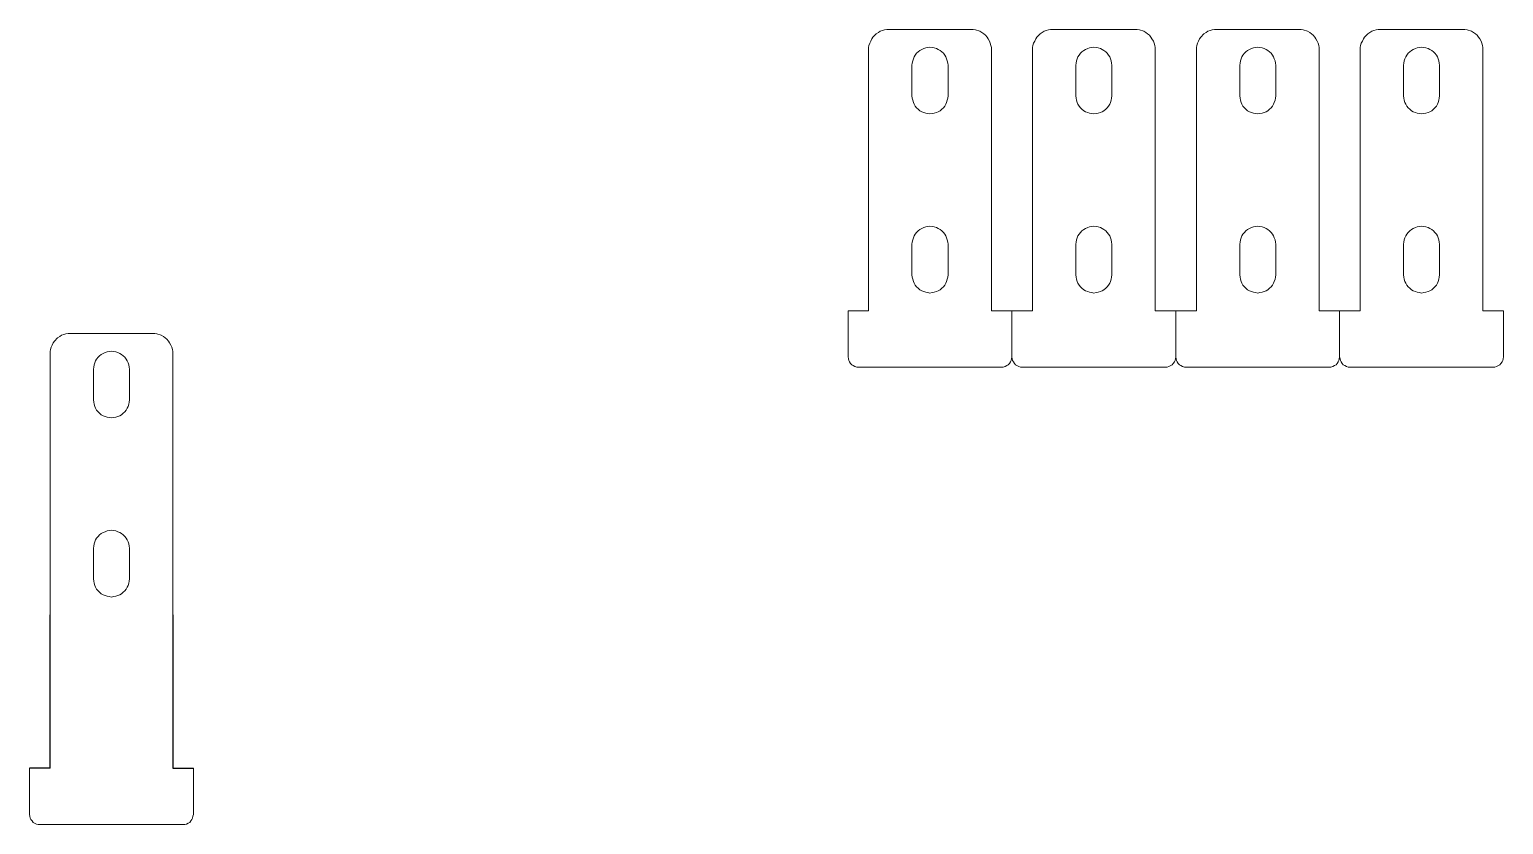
# Model space of a CAD drawing. Header units: millimetres. Extents: x 1538 to 3903, y 253 to 2632.
# Drawn here: x 2010.6 to 2154.7, y 2554.7 to 2632.4 of the extents above; entities that cross this region are included whole.
import ezdxf

# ---------------------------------------------------------------- set-up
doc = ezdxf.new("R2010")
doc.units = ezdxf.units.MM
doc.layers.add('Layer 1', color=7, linetype='Continuous')

msp = doc.modelspace()

# ---------------------------------------------------------------- linework, layer by layer
at = {"color": 1}
for p, q in [((2012.601, 2560.161), (2012.601, 2575.161)), ((2024.596, 2575.161), (2024.596, 2560.161)), ((2012.601, 2560.161), (2010.59, 2560.161)), ((2024.596, 2560.161), (2026.606, 2560.161))]:
    msp.add_line(p, q, dxfattribs=at)
at = {"layer": 'Layer 1', "color": 1, "lineweight": 0}
for points in [[(2138.647, 2600.357), (2138.683, 2600.181), (2138.718, 2600.004), (2138.789, 2599.863), (2138.894, 2599.722), (2139, 2599.581), (2139.141, 2599.51), (2139.318, 2599.404), (2139.494, 2599.369), (2153.817, 2599.369), (2153.993, 2599.404), (2154.17, 2599.51), (2154.311, 2599.581), (2154.417, 2599.722), (2154.522, 2599.863), (2154.593, 2600.004), (2154.628, 2600.181), (2154.664, 2600.357), (2154.664, 2604.872), (2152.653, 2604.872), (2152.653, 2630.59), (2152.618, 2630.802), (2152.547, 2631.013), (2152.476, 2631.225), (2152.335, 2631.437), (2152.229, 2631.613), (2152.088, 2631.789), (2151.912, 2631.931), (2151.736, 2632.072), (2151.524, 2632.177), (2151.101, 2632.319), (2150.889, 2632.354), (2142.422, 2632.354), (2142.211, 2632.319), (2141.999, 2632.248), (2141.787, 2632.177), (2141.611, 2632.072), (2141.399, 2631.931), (2141.082, 2631.613), (2140.976, 2631.437), (2140.87, 2631.225), (2140.764, 2631.013), (2140.694, 2630.802), (2140.658, 2630.59), (2140.658, 2604.872), (2136.637, 2604.872), (2136.637, 2630.59), (2136.601, 2630.802), (2136.531, 2631.013), (2136.46, 2631.225), (2136.319, 2631.437), (2136.213, 2631.613), (2136.072, 2631.789), (2135.896, 2631.931), (2135.719, 2632.072), (2135.508, 2632.177), (2135.084, 2632.319), (2134.873, 2632.354), (2126.406, 2632.354), (2126.194, 2632.319), (2125.983, 2632.248), (2125.771, 2632.177), (2125.595, 2632.072), (2125.383, 2631.931), (2125.066, 2631.613), (2124.96, 2631.437), (2124.854, 2631.225), (2124.748, 2631.013), (2124.678, 2630.802), (2124.642, 2630.59), (2124.642, 2604.872), (2120.621, 2604.872), (2120.621, 2630.59), (2120.585, 2630.802), (2120.515, 2631.013), (2120.444, 2631.225), (2120.303, 2631.437), (2120.197, 2631.613), (2120.056, 2631.789), (2119.88, 2631.931), (2119.703, 2632.072), (2119.492, 2632.177), (2119.068, 2632.319), (2118.857, 2632.354), (2110.39, 2632.354), (2110.178, 2632.319), (2109.967, 2632.248), (2109.755, 2632.177), (2109.579, 2632.072), (2109.367, 2631.931), (2109.049, 2631.613), (2108.944, 2631.437), (2108.838, 2631.225), (2108.732, 2631.013), (2108.661, 2630.802), (2108.626, 2630.59), (2108.626, 2604.872), (2108.626, 2604.872), (2104.604, 2604.872), (2104.604, 2630.59), (2104.569, 2630.802), (2104.499, 2631.013), (2104.428, 2631.225), (2104.287, 2631.437), (2104.181, 2631.613), (2104.04, 2631.789), (2103.864, 2631.931), (2103.687, 2632.072), (2103.476, 2632.177), (2103.052, 2632.319), (2102.841, 2632.354), (2094.374, 2632.354), (2094.162, 2632.319), (2093.951, 2632.248), (2093.739, 2632.177), (2093.562, 2632.072), (2093.351, 2631.931), (2093.033, 2631.613), (2092.927, 2631.437), (2092.822, 2631.225), (2092.716, 2631.013), (2092.645, 2630.802), (2092.61, 2630.59), (2092.61, 2604.872), (2090.599, 2604.872), (2090.599, 2600.357), (2090.634, 2600.181), (2090.67, 2600.004), (2090.74, 2599.863), (2090.846, 2599.722), (2090.952, 2599.581), (2091.093, 2599.51), (2091.269, 2599.404), (2091.446, 2599.369), (2105.769, 2599.369), (2105.945, 2599.404), (2106.121, 2599.51), (2106.262, 2599.581), (2106.368, 2599.722), (2106.474, 2599.863), (2106.545, 2600.004), (2106.58, 2600.181), (2106.615, 2600.357), (2106.615, 2604.872)], [(2098.819, 2630.59), (2099.031, 2630.555), (2099.242, 2630.484), (2099.419, 2630.414), (2099.595, 2630.308), (2099.772, 2630.167), (2099.913, 2630.026), (2100.054, 2629.849), (2100.16, 2629.673), (2100.23, 2629.496), (2100.301, 2629.285), (2100.336, 2629.073), (2100.371, 2628.861), (2100.371, 2625.863), (2100.336, 2625.651), (2100.301, 2625.439), (2100.23, 2625.228), (2100.16, 2625.051), (2100.054, 2624.875), (2099.913, 2624.699), (2099.772, 2624.557), (2099.595, 2624.416), (2099.419, 2624.311), (2099.242, 2624.24), (2099.031, 2624.169), (2098.819, 2624.134), (2098.607, 2624.099), (2098.396, 2624.134), (2098.184, 2624.169), (2098.008, 2624.24), (2097.796, 2624.311), (2097.62, 2624.416), (2097.443, 2624.557), (2097.302, 2624.699), (2097.161, 2624.875), (2097.055, 2625.051), (2096.985, 2625.228), (2096.914, 2625.439), (2096.879, 2625.651), (2096.844, 2625.863), (2096.844, 2628.861), (2096.879, 2629.073), (2096.914, 2629.285), (2096.985, 2629.496), (2097.055, 2629.673), (2097.161, 2629.849), (2097.302, 2630.026), (2097.443, 2630.167), (2097.62, 2630.308), (2097.796, 2630.414), (2098.008, 2630.484), (2098.184, 2630.555), (2098.396, 2630.59), (2098.607, 2630.625), (2098.819, 2630.59)], [(2114.835, 2630.59), (2115.047, 2630.555), (2115.259, 2630.484), (2115.435, 2630.414), (2115.611, 2630.308), (2115.788, 2630.167), (2115.929, 2630.026), (2116.07, 2629.849), (2116.176, 2629.673), (2116.246, 2629.496), (2116.317, 2629.285), (2116.352, 2629.073), (2116.387, 2628.861), (2116.387, 2625.863), (2116.352, 2625.651), (2116.317, 2625.439), (2116.246, 2625.228), (2116.176, 2625.051), (2116.07, 2624.875), (2115.929, 2624.699), (2115.788, 2624.557), (2115.611, 2624.416), (2115.435, 2624.311), (2115.259, 2624.24), (2115.047, 2624.169), (2114.835, 2624.134), (2114.624, 2624.099), (2114.412, 2624.134), (2114.2, 2624.169), (2114.024, 2624.24), (2113.812, 2624.311), (2113.636, 2624.416), (2113.459, 2624.557), (2113.318, 2624.699), (2113.177, 2624.875), (2113.071, 2625.051), (2113.001, 2625.228), (2112.93, 2625.439), (2112.895, 2625.651), (2112.86, 2625.863), (2112.86, 2628.861), (2112.895, 2629.073), (2112.93, 2629.285), (2113.001, 2629.496), (2113.071, 2629.673), (2113.177, 2629.849), (2113.318, 2630.026), (2113.459, 2630.167), (2113.636, 2630.308), (2113.812, 2630.414), (2114.024, 2630.484), (2114.2, 2630.555), (2114.412, 2630.59), (2114.624, 2630.625), (2114.835, 2630.59)], [(2130.851, 2630.59), (2131.063, 2630.555), (2131.275, 2630.484), (2131.451, 2630.414), (2131.627, 2630.308), (2131.804, 2630.167), (2131.945, 2630.026), (2132.086, 2629.849), (2132.192, 2629.673), (2132.262, 2629.496), (2132.333, 2629.285), (2132.368, 2629.073), (2132.404, 2628.861), (2132.404, 2625.863), (2132.368, 2625.651), (2132.333, 2625.439), (2132.262, 2625.228), (2132.192, 2625.051), (2132.086, 2624.875), (2131.945, 2624.699), (2131.804, 2624.557), (2131.627, 2624.416), (2131.451, 2624.311), (2131.275, 2624.24), (2131.063, 2624.169), (2130.851, 2624.134), (2130.64, 2624.099), (2130.428, 2624.134), (2130.216, 2624.169), (2130.04, 2624.24), (2129.828, 2624.311), (2129.652, 2624.416), (2129.476, 2624.557), (2129.334, 2624.699), (2129.193, 2624.875), (2129.087, 2625.051), (2129.017, 2625.228), (2128.946, 2625.439), (2128.911, 2625.651), (2128.876, 2625.863), (2128.876, 2628.861), (2128.911, 2629.073), (2128.946, 2629.285), (2129.017, 2629.496), (2129.087, 2629.673), (2129.193, 2629.849), (2129.334, 2630.026), (2129.476, 2630.167), (2129.652, 2630.308), (2129.828, 2630.414), (2130.04, 2630.484), (2130.216, 2630.555), (2130.428, 2630.59), (2130.64, 2630.625), (2130.851, 2630.59)], [(2146.867, 2630.59), (2147.079, 2630.555), (2147.291, 2630.484), (2147.467, 2630.414), (2147.644, 2630.308), (2147.82, 2630.167), (2147.961, 2630.026), (2148.102, 2629.849), (2148.208, 2629.673), (2148.279, 2629.496), (2148.349, 2629.285), (2148.384, 2629.073), (2148.42, 2628.861), (2148.42, 2625.863), (2148.384, 2625.651), (2148.349, 2625.439), (2148.279, 2625.228), (2148.208, 2625.051), (2148.102, 2624.875), (2147.961, 2624.699), (2147.82, 2624.557), (2147.644, 2624.416), (2147.467, 2624.311), (2147.291, 2624.24), (2147.079, 2624.169), (2146.867, 2624.134), (2146.656, 2624.099), (2146.444, 2624.134), (2146.232, 2624.169), (2146.056, 2624.24), (2145.844, 2624.311), (2145.668, 2624.416), (2145.492, 2624.557), (2145.351, 2624.699), (2145.209, 2624.875), (2145.104, 2625.051), (2145.033, 2625.228), (2144.962, 2625.439), (2144.927, 2625.651), (2144.892, 2625.863), (2144.892, 2628.861), (2144.927, 2629.073), (2144.962, 2629.285), (2145.033, 2629.496), (2145.104, 2629.673), (2145.209, 2629.849), (2145.351, 2630.026), (2145.492, 2630.167), (2145.668, 2630.308), (2145.844, 2630.414), (2146.056, 2630.484), (2146.232, 2630.555), (2146.444, 2630.59), (2146.656, 2630.625), (2146.867, 2630.59)], [(2098.819, 2613.092), (2099.031, 2613.057), (2099.242, 2612.986), (2099.419, 2612.916), (2099.595, 2612.81), (2099.771, 2612.669), (2099.912, 2612.528), (2100.054, 2612.351), (2100.159, 2612.175), (2100.23, 2611.999), (2100.301, 2611.787), (2100.336, 2611.575), (2100.371, 2611.364), (2100.371, 2608.365), (2100.336, 2608.153), (2100.301, 2607.942), (2100.23, 2607.73), (2100.159, 2607.554), (2100.054, 2607.377), (2099.912, 2607.201), (2099.771, 2607.06), (2099.595, 2606.919), (2099.419, 2606.813), (2099.242, 2606.742), (2099.031, 2606.672), (2098.819, 2606.636), (2098.607, 2606.601), (2098.396, 2606.636), (2098.184, 2606.672), (2098.007, 2606.742), (2097.796, 2606.813), (2097.619, 2606.919), (2097.443, 2607.06), (2097.302, 2607.201), (2097.161, 2607.377), (2097.055, 2607.554), (2096.984, 2607.73), (2096.914, 2607.942), (2096.879, 2608.153), (2096.843, 2608.365), (2096.843, 2611.364), (2096.879, 2611.575), (2096.914, 2611.787), (2096.984, 2611.999), (2097.055, 2612.175), (2097.161, 2612.351), (2097.302, 2612.528), (2097.443, 2612.669), (2097.619, 2612.81), (2097.796, 2612.916), (2098.007, 2612.986), (2098.184, 2613.057), (2098.396, 2613.092), (2098.607, 2613.127), (2098.819, 2613.092)], [(2114.835, 2613.092), (2115.047, 2613.057), (2115.258, 2612.986), (2115.435, 2612.916), (2115.611, 2612.81), (2115.787, 2612.669), (2115.929, 2612.528), (2116.07, 2612.351), (2116.176, 2612.175), (2116.246, 2611.999), (2116.317, 2611.787), (2116.352, 2611.575), (2116.387, 2611.364), (2116.387, 2608.365), (2116.352, 2608.153), (2116.317, 2607.942), (2116.246, 2607.73), (2116.176, 2607.554), (2116.07, 2607.377), (2115.929, 2607.201), (2115.787, 2607.06), (2115.611, 2606.919), (2115.435, 2606.813), (2115.258, 2606.742), (2115.047, 2606.672), (2114.835, 2606.636), (2114.623, 2606.601), (2114.412, 2606.636), (2114.2, 2606.672), (2114.024, 2606.742), (2113.812, 2606.813), (2113.636, 2606.919), (2113.459, 2607.06), (2113.318, 2607.201), (2113.177, 2607.377), (2113.071, 2607.554), (2113.001, 2607.73), (2112.93, 2607.942), (2112.895, 2608.153), (2112.859, 2608.365), (2112.859, 2611.364), (2112.895, 2611.575), (2112.93, 2611.787), (2113.001, 2611.999), (2113.071, 2612.175), (2113.177, 2612.351), (2113.318, 2612.528), (2113.459, 2612.669), (2113.636, 2612.81), (2113.812, 2612.916), (2114.024, 2612.986), (2114.2, 2613.057), (2114.412, 2613.092), (2114.623, 2613.127), (2114.835, 2613.092)], [(2130.851, 2613.092), (2131.063, 2613.057), (2131.274, 2612.986), (2131.451, 2612.916), (2131.627, 2612.81), (2131.804, 2612.669), (2131.945, 2612.528), (2132.086, 2612.351), (2132.192, 2612.175), (2132.262, 2611.999), (2132.333, 2611.787), (2132.368, 2611.575), (2132.403, 2611.364), (2132.403, 2608.365), (2132.368, 2608.153), (2132.333, 2607.942), (2132.262, 2607.73), (2132.192, 2607.554), (2132.086, 2607.377), (2131.945, 2607.201), (2131.804, 2607.06), (2131.627, 2606.919), (2131.451, 2606.813), (2131.274, 2606.742), (2131.063, 2606.672), (2130.851, 2606.636), (2130.639, 2606.601), (2130.428, 2606.636), (2130.216, 2606.672), (2130.04, 2606.742), (2129.828, 2606.813), (2129.652, 2606.919), (2129.475, 2607.06), (2129.334, 2607.201), (2129.193, 2607.377), (2129.087, 2607.554), (2129.017, 2607.73), (2128.946, 2607.942), (2128.911, 2608.153), (2128.876, 2608.365), (2128.876, 2611.364), (2128.911, 2611.575), (2128.946, 2611.787), (2129.017, 2611.999), (2129.087, 2612.175), (2129.193, 2612.351), (2129.334, 2612.528), (2129.475, 2612.669), (2129.652, 2612.81), (2129.828, 2612.916), (2130.04, 2612.986), (2130.216, 2613.057), (2130.428, 2613.092), (2130.639, 2613.127), (2130.851, 2613.092)], [(2146.867, 2613.092), (2147.079, 2613.057), (2147.291, 2612.986), (2147.467, 2612.916), (2147.643, 2612.81), (2147.82, 2612.669), (2147.961, 2612.528), (2148.102, 2612.351), (2148.208, 2612.175), (2148.278, 2611.999), (2148.349, 2611.787), (2148.384, 2611.575), (2148.419, 2611.364), (2148.419, 2608.365), (2148.384, 2608.153), (2148.349, 2607.942), (2148.278, 2607.73), (2148.208, 2607.554), (2148.102, 2607.377), (2147.961, 2607.201), (2147.82, 2607.06), (2147.643, 2606.919), (2147.467, 2606.813), (2147.291, 2606.742), (2147.079, 2606.672), (2146.867, 2606.636), (2146.656, 2606.601), (2146.444, 2606.636), (2146.232, 2606.672), (2146.056, 2606.742), (2145.844, 2606.813), (2145.668, 2606.919), (2145.491, 2607.06), (2145.35, 2607.201), (2145.209, 2607.377), (2145.103, 2607.554), (2145.033, 2607.73), (2144.962, 2607.942), (2144.927, 2608.153), (2144.892, 2608.365), (2144.892, 2611.364), (2144.927, 2611.575), (2144.962, 2611.787), (2145.033, 2611.999), (2145.103, 2612.175), (2145.209, 2612.351), (2145.35, 2612.528), (2145.491, 2612.669), (2145.668, 2612.81), (2145.844, 2612.916), (2146.056, 2612.986), (2146.232, 2613.057), (2146.444, 2613.092), (2146.656, 2613.127), (2146.867, 2613.092)], [(2106.615, 2600.357), (2106.651, 2600.181), (2106.686, 2600.004), (2106.756, 2599.863), (2106.862, 2599.722), (2106.968, 2599.581), (2107.109, 2599.51), (2107.286, 2599.404), (2107.462, 2599.369), (2121.785, 2599.369), (2121.961, 2599.404), (2122.137, 2599.51), (2122.279, 2599.581), (2122.384, 2599.722), (2122.49, 2599.863), (2122.561, 2600.004), (2122.596, 2600.181), (2122.631, 2600.357), (2122.631, 2604.872)], [(2122.631, 2600.357), (2122.667, 2600.181), (2122.702, 2600.004), (2122.772, 2599.863), (2122.878, 2599.722), (2122.984, 2599.581), (2123.125, 2599.51), (2123.302, 2599.404), (2123.478, 2599.369), (2137.801, 2599.369), (2137.977, 2599.404), (2138.154, 2599.51), (2138.295, 2599.581), (2138.401, 2599.722), (2138.506, 2599.863), (2138.577, 2600.004), (2138.612, 2600.181), (2138.647, 2600.357), (2138.647, 2604.872)], [(2024.596, 2575.161), (2024.596, 2600.878), (2024.56, 2601.09), (2024.49, 2601.302), (2024.419, 2601.513), (2024.278, 2601.725), (2024.172, 2601.901), (2024.031, 2602.078), (2023.855, 2602.219), (2023.678, 2602.36), (2023.467, 2602.466), (2023.043, 2602.607), (2022.832, 2602.642), (2014.365, 2602.642), (2014.153, 2602.607), (2013.942, 2602.536), (2013.73, 2602.466), (2013.554, 2602.36), (2013.342, 2602.219), (2013.024, 2601.901), (2012.919, 2601.725), (2012.813, 2601.513), (2012.707, 2601.302), (2012.636, 2601.09), (2012.601, 2600.878), (2012.601, 2575.161)], [(2018.81, 2600.878), (2019.022, 2600.843), (2019.234, 2600.772), (2019.41, 2600.702), (2019.586, 2600.596), (2019.763, 2600.455), (2019.904, 2600.314), (2020.045, 2600.137), (2020.151, 2599.961), (2020.221, 2599.785), (2020.292, 2599.573), (2020.327, 2599.361), (2020.362, 2599.15), (2020.362, 2596.151), (2020.327, 2595.939), (2020.292, 2595.728), (2020.221, 2595.516), (2020.151, 2595.34), (2020.045, 2595.163), (2019.904, 2594.987), (2019.763, 2594.846), (2019.586, 2594.705), (2019.41, 2594.599), (2019.234, 2594.528), (2019.022, 2594.458), (2018.81, 2594.422), (2018.599, 2594.387), (2018.387, 2594.422), (2018.175, 2594.458), (2017.999, 2594.528), (2017.787, 2594.599), (2017.611, 2594.705), (2017.434, 2594.846), (2017.293, 2594.987), (2017.152, 2595.163), (2017.046, 2595.34), (2016.976, 2595.516), (2016.905, 2595.728), (2016.87, 2595.939), (2016.835, 2596.151), (2016.835, 2599.15), (2016.87, 2599.361), (2016.905, 2599.573), (2016.976, 2599.785), (2017.046, 2599.961), (2017.152, 2600.137), (2017.293, 2600.314), (2017.434, 2600.455), (2017.611, 2600.596), (2017.787, 2600.702), (2017.999, 2600.772), (2018.175, 2600.843), (2018.387, 2600.878), (2018.599, 2600.913), (2018.81, 2600.878)], [(2018.81, 2583.38), (2019.022, 2583.345), (2019.233, 2583.275), (2019.41, 2583.204), (2019.586, 2583.098), (2019.762, 2582.957), (2019.904, 2582.816), (2020.045, 2582.64), (2020.151, 2582.463), (2020.221, 2582.287), (2020.292, 2582.075), (2020.327, 2581.863), (2020.362, 2581.652), (2020.362, 2578.653), (2020.327, 2578.442), (2020.292, 2578.23), (2020.221, 2578.018), (2020.151, 2577.842), (2020.045, 2577.665), (2019.904, 2577.489), (2019.762, 2577.348), (2019.586, 2577.207), (2019.41, 2577.101), (2019.233, 2577.03), (2019.022, 2576.96), (2018.81, 2576.925), (2018.598, 2576.889), (2018.387, 2576.925), (2018.175, 2576.96), (2017.999, 2577.03), (2017.787, 2577.101), (2017.611, 2577.207), (2017.434, 2577.348), (2017.293, 2577.489), (2017.152, 2577.665), (2017.046, 2577.842), (2016.976, 2578.018), (2016.905, 2578.23), (2016.87, 2578.442), (2016.834, 2578.653), (2016.834, 2581.652), (2016.87, 2581.863), (2016.905, 2582.075), (2016.976, 2582.287), (2017.046, 2582.463), (2017.152, 2582.64), (2017.293, 2582.816), (2017.434, 2582.957), (2017.611, 2583.098), (2017.787, 2583.204), (2017.999, 2583.275), (2018.175, 2583.345), (2018.387, 2583.38), (2018.598, 2583.416), (2018.81, 2583.38)], [(2010.59, 2555.645), (2010.59, 2560.161)], [(2010.59, 2555.645), (2010.626, 2555.469), (2010.661, 2555.292), (2010.731, 2555.151), (2010.837, 2555.01), (2010.943, 2554.869), (2011.084, 2554.798), (2011.261, 2554.693), (2011.437, 2554.657), (2025.76, 2554.657), (2025.936, 2554.693), (2026.112, 2554.798), (2026.254, 2554.869), (2026.359, 2555.01), (2026.465, 2555.151), (2026.536, 2555.292), (2026.571, 2555.469), (2026.606, 2555.645), (2026.606, 2560.161)]]:
    msp.add_lwpolyline(points, dxfattribs=at)

doc.saveas('drawing.dxf')
